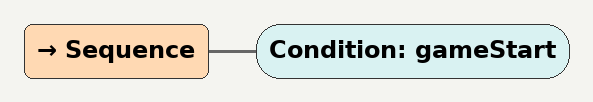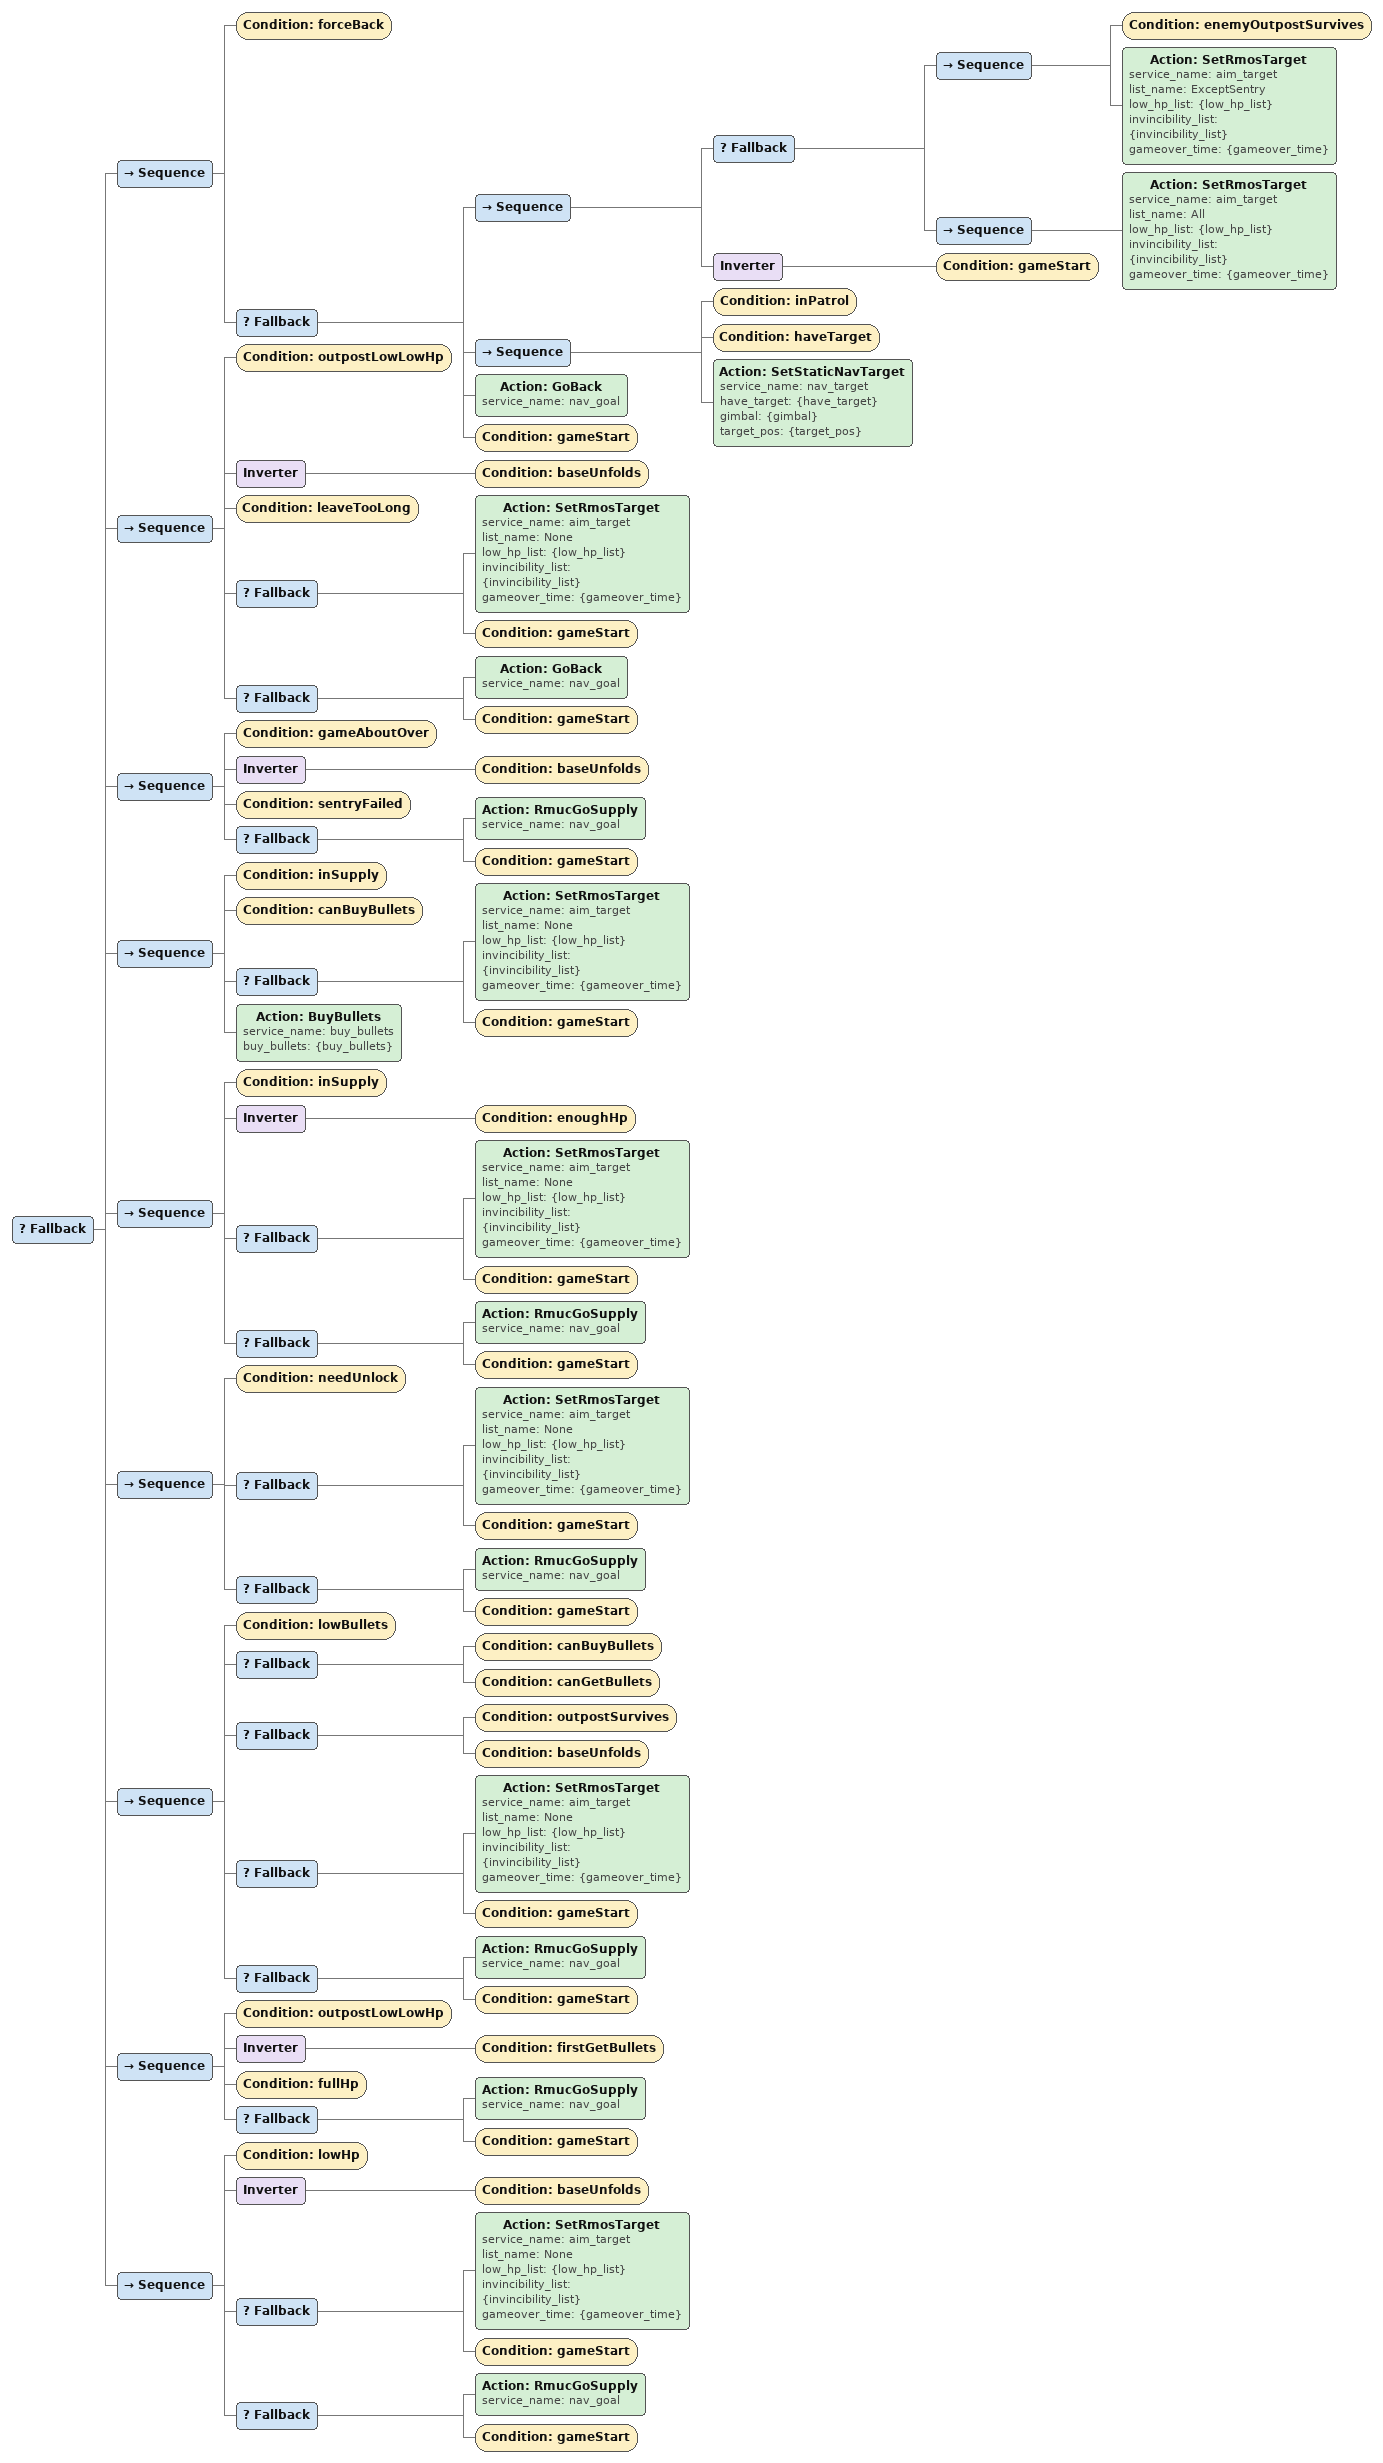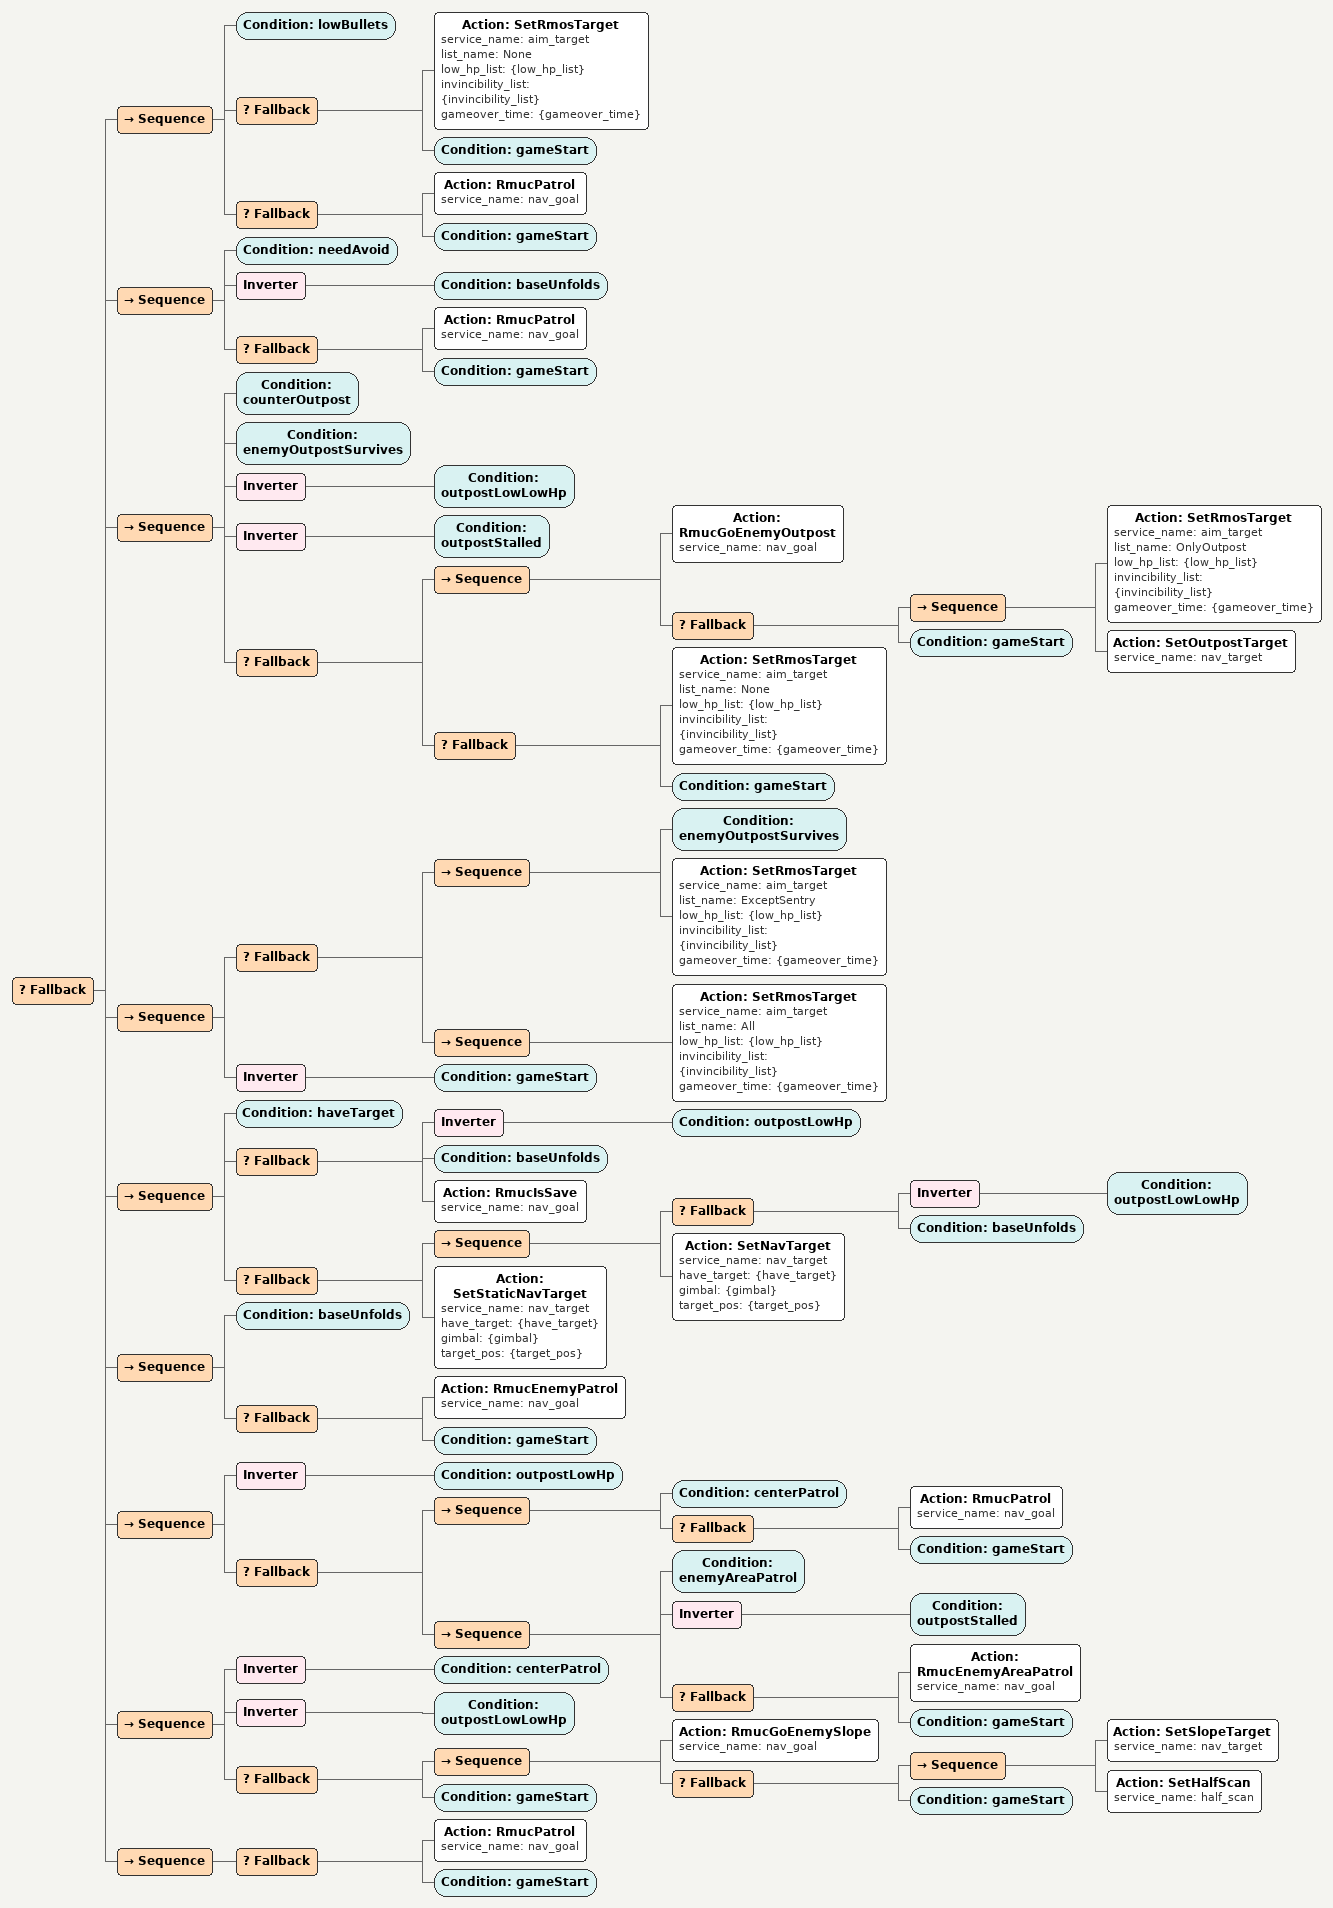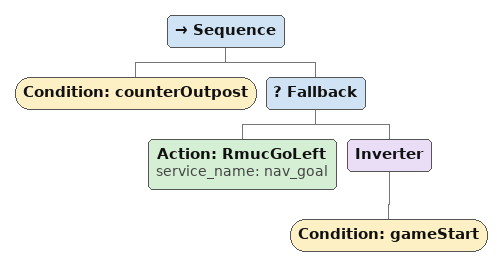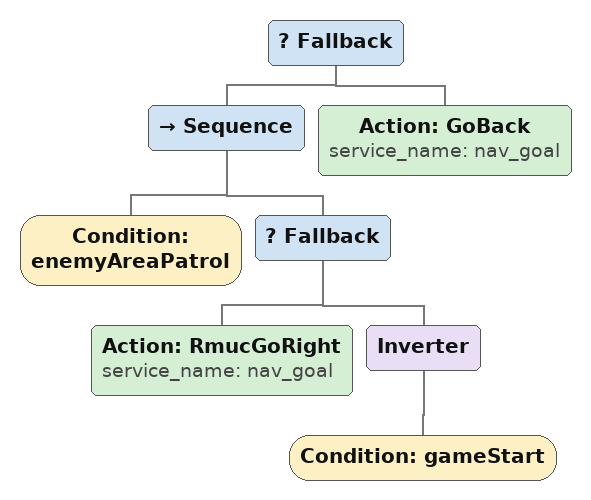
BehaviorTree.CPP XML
<Sequence>

  <Condition ID="gameStart"/>

</Sequence>

<Fallback>

  <!-- 一、云台手要求——强制待在巡逻区 -->
  <Sequence>
    <Condition ID="forceBack"/>
    <Fallback>
      <!-- 1-设置目标 -->
      <Sequence>
        <Fallback>
          <!-- 敌方前哨站存活——ExceptSentry -->
          <Sequence>
            <Condition ID="enemyOutpostSurvives"/>
            <Action ID="SetRmosTarget" service_name="aim_target" list_name="ExceptSentry" low_hp_list="{low_hp_list}" invincibility_list="{invincibility_list}" gameover_time="{gameover_time}"/>
          </Sequence>
          <!-- 所有 -->
          <Sequence>
            <Action ID="SetRmosTarget" service_name="aim_target" list_name="All" low_hp_list="{low_hp_list}" invincibility_list="{invincibility_list}" gameover_time="{gameover_time}"/>
          </Sequence>
        </Fallback>
        <Inverter>
          <Condition ID="gameStart"/> <!-- TODO : 强制错误 -->
        </Inverter>
      </Sequence>
      <!-- 2-在巡逻区 有目标 -->
      <Sequence>
        <Condition ID="inPatrol"/>
        <Condition ID="haveTarget"/>
        <Action ID="SetStaticNavTarget" service_name="nav_target" have_target="{have_target}" gimbal="{gimbal}" target_pos="{target_pos}"/>
      </Sequence>
      <!-- 3-不在巡逻区或者无目标 -->
      <Action ID="GoBack" service_name="nav_goal"/>
      <Condition ID="gameStart"/> <!-- TODO : 强制正确 -->
    </Fallback>
  </Sequence>

  <!-- 二、前哨站血量小于300且基地护甲未展开且离开时间大于一定值——必须回巡逻区 -->
  <Sequence>
    <Condition ID="outpostLowLowHp"/>
    <Inverter>
      <Condition ID="baseUnfolds"/>
    </Inverter>
    <Condition ID="leaveTooLong"/>
    <Fallback>
      <Action ID="SetRmosTarget" service_name="aim_target" list_name="None" low_hp_list="{low_hp_list}" invincibility_list="{invincibility_list}" gameover_time="{gameover_time}"/>
      <Condition ID="gameStart"/> <!-- TODO : 强制正确 -->
    </Fallback>
    <Fallback>
      <Action ID="GoBack" service_name="nav_goal"/>
      <Condition ID="gameStart"/> <!-- TODO : 强制正确 -->
    </Fallback>
  </Sequence>

  <!-- 三、比赛时间剩余20秒且基地护甲未展开且以哨兵血量判负——回补给区 -->
  <Sequence>
    <Condition ID="gameAboutOver"/>
    <Inverter>
      <Condition ID="baseUnfolds"/>
    </Inverter>
    <Condition ID="sentryFailed"/>
    <Fallback>
      <Action ID="RmucGoSupply" service_name="nav_goal"/>
      <Condition ID="gameStart"/> <!-- TODO : 强制正确 -->
    </Fallback>
  </Sequence>

  <!-- 四、如果在补给区并且可以补给弹丸——补给弹丸 -->
  <Sequence>
    <Condition ID="inSupply"/>
    <Condition ID="canBuyBullets"/>
    <Fallback>
      <Action ID="SetRmosTarget" service_name="aim_target" list_name="None" low_hp_list="{low_hp_list}" invincibility_list="{invincibility_list}" gameover_time="{gameover_time}"/>
      <Condition ID="gameStart"/> <!-- TODO : 强制正确 -->
    </Fallback>
    <Action ID="BuyBullets" service_name="buy_bullets" buy_bullets="{buy_bullets}"/>
  </Sequence>

  <!-- 五、如果在补给区且血量不充足——回补给区 -->
  <Sequence>
    <Condition ID="inSupply"/>
    <Inverter>
      <Condition ID="enoughHp"/>
    </Inverter>
    <Fallback>
      <Action ID="SetRmosTarget" service_name="aim_target" list_name="None" low_hp_list="{low_hp_list}" invincibility_list="{invincibility_list}" gameover_time="{gameover_time}"/>
      <Condition ID="gameStart"/> <!-- TODO : 强制正确 -->
    </Fallback>
    <Fallback>
      <Action ID="RmucGoSupply" service_name="nav_goal"/>
      <Condition ID="gameStart"/> <!-- TODO : 强制正确 -->
    </Fallback>
  </Sequence>

  <!-- 六、如果需要解锁发射机构——回补给区 -->
  <Sequence>
    <Condition ID="needUnlock"/>
    <Fallback>
      <Action ID="SetRmosTarget" service_name="aim_target" list_name="None" low_hp_list="{low_hp_list}" invincibility_list="{invincibility_list}" gameover_time="{gameover_time}"/>
      <Condition ID="gameStart"/> <!-- TODO : 强制正确 -->
    </Fallback>
    <Fallback>
      <Action ID="RmucGoSupply" service_name="nav_goal"/>
      <Condition ID="gameStart"/> <!-- TODO : 强制正确 -->
    </Fallback>
  </Sequence>

  <!-- 七、如果没弹丸且可以补给弹丸且（前哨站存活或基地装甲板展开）——回补给区 -->
  <Sequence>
    <Condition ID="lowBullets"/>
    <Fallback>
      <Condition ID="canBuyBullets"/>
      <Condition ID="canGetBullets"/>
    </Fallback>
    <Fallback>
      <Condition ID="outpostSurvives"/>
      <Condition ID="baseUnfolds"/>
    </Fallback>
    <Fallback>
      <Action ID="SetRmosTarget" service_name="aim_target" list_name="None" low_hp_list="{low_hp_list}" invincibility_list="{invincibility_list}" gameover_time="{gameover_time}"/>
      <Condition ID="gameStart"/> <!-- TODO : 强制正确 -->
    </Fallback>
    <Fallback>
      <Action ID="RmucGoSupply" service_name="nav_goal"/>
      <Condition ID="gameStart"/> <!-- TODO : 强制正确 -->
    </Fallback>
  </Sequence>

  <!-- 七、如果前哨站血量少且没有领取过子弹且满血——回补给区 -->
  <Sequence>
    <Condition ID="outpostLowLowHp"/>
    <Inverter>
      <Condition ID="firstGetBullets"/>
    </Inverter>
    <Condition ID="fullHp"/>
    <Fallback>
      <Action ID="RmucGoSupply" service_name="nav_goal"/>
      <Condition ID="gameStart"/> <!-- TODO : 强制正确 -->
    </Fallback>
  </Sequence>

  <!-- 八、如果血少且基地未展开——回补给区 -->
  <Sequence>
    <Condition ID="lowHp"/>
    <Inverter>
      <Condition ID="baseUnfolds"/>
    </Inverter>
    <Fallback>
      <Action ID="SetRmosTarget" service_name="aim_target" list_name="None" low_hp_list="{low_hp_list}" invincibility_list="{invincibility_list}" gameover_time="{gameover_time}"/>
      <Condition ID="gameStart"/> <!-- TODO : 强制正确 -->
    </Fallback>
    <Fallback>
      <Action ID="RmucGoSupply" service_name="nav_goal"/>
      <Condition ID="gameStart"/> <!-- TODO : 强制正确 -->
    </Fallback>
  </Sequence>

</Fallback>

<Fallback>

  <!-- 九、如果没弹丸——乱跑 -->
  <Sequence>
    <Condition ID="lowBullets"/>
    <Fallback>
      <Action ID="SetRmosTarget" service_name="aim_target" list_name="None" low_hp_list="{low_hp_list}" invincibility_list="{invincibility_list}" gameover_time="{gameover_time}"/>
      <Condition ID="gameStart"/> <!-- TODO : 强制正确 -->
    </Fallback>
    <Fallback>
      <Action ID="RmucPatrol" service_name="nav_goal"/>
      <Condition ID="gameStart"/> <!-- TODO : 强制正确 -->
    </Fallback>
  </Sequence>

  <!-- 如果需要躲避且基地护甲未展开——一直躲避 -->
  <Sequence>
    <Condition ID="needAvoid"/>
    <Inverter>
      <Condition ID="baseUnfolds"/>
    </Inverter>
    <Fallback>
      <Action ID="RmucPatrol" service_name="nav_goal"/>
      <Condition ID="gameStart"/> <!-- TODO : 强制正确 -->
    </Fallback>
  </Sequence>

  <!-- 十、如果需要反前哨站且敌方前哨站存活且前哨站血量不更低且前哨站不停转——到台阶上 如果到台阶了且有目标——打 -->
  <Sequence>
    <Condition ID="counterOutpost"/>
    <Condition ID="enemyOutpostSurvives"/>
    <Inverter>
      <Condition ID="outpostLowLowHp"/>
    </Inverter>
    <Inverter>
      <Condition ID="outpostStalled"/>
    </Inverter>
    <Fallback>
      <Sequence>
        <Action ID="RmucGoEnemyOutpost" service_name="nav_goal"/>
        <Fallback>
          <Sequence>
            <Action ID="SetRmosTarget" service_name="aim_target" list_name="OnlyOutpost" low_hp_list="{low_hp_list}" invincibility_list="{invincibility_list}" gameover_time="{gameover_time}"/>
            <Action ID="SetOutpostTarget" service_name="nav_target"/>
          </Sequence>
          <Condition ID="gameStart"/> <!-- TODO : 强制正确 -->
        </Fallback>
      </Sequence>
      <Fallback>
        <Action ID="SetRmosTarget" service_name="aim_target" list_name="None" low_hp_list="{low_hp_list}" invincibility_list="{invincibility_list}" gameover_time="{gameover_time}"/>
        <Condition ID="gameStart"/> <!-- TODO : 强制正确 -->
      </Fallback>
    </Fallback>
  </Sequence>

  <Sequence>
    <Fallback>
      <!-- 敌方前哨站存活——ExceptSentry -->
      <Sequence>
        <Condition ID="enemyOutpostSurvives"/>
        <Action ID="SetRmosTarget" service_name="aim_target" list_name="ExceptSentry" low_hp_list="{low_hp_list}" invincibility_list="{invincibility_list}" gameover_time="{gameover_time}"/>
      </Sequence>
      <!-- 所有 -->
      <Sequence>
        <Action ID="SetRmosTarget" service_name="aim_target" list_name="All" low_hp_list="{low_hp_list}" invincibility_list="{invincibility_list}" gameover_time="{gameover_time}"/>
      </Sequence>
    </Fallback>
    <Inverter>
      <Condition ID="gameStart"/> <!-- TODO : 强制错误 -->
    </Inverter>
  </Sequence>

  <!-- 十一、如果有目标且（(前哨站血量不低或基地展开或安全)-->
  <Sequence>
    <Condition ID="haveTarget"/>
    <Fallback>
      <Inverter>
        <Condition ID="outpostLowHp"/>
      </Inverter>
      <Condition ID="baseUnfolds"/>
      <Action ID="RmucIsSave" service_name="nav_goal"/>
    </Fallback>
    <Fallback>
      <!-- 1-(前哨站不血量更低或基地展开)且可以跟随——动态跟随 -->
      <Sequence>
        <Fallback>
          <Inverter>
            <Condition ID="outpostLowLowHp"/>
          </Inverter>
          <Condition ID="baseUnfolds"/>
        </Fallback>
        <Action ID="SetNavTarget" service_name="nav_target" have_target="{have_target}" gimbal="{gimbal}" target_pos="{target_pos}"/>
      </Sequence>
      <!-- 2-否则静态 -->
      <Action ID="SetStaticNavTarget" service_name="nav_target" have_target="{have_target}" gimbal="{gimbal}" target_pos="{target_pos}"/>
    </Fallback>
  </Sequence>

  <!-- 十二、如果基地护甲展开——去敌方区域-->
  <Sequence>
    <Condition ID="baseUnfolds"/>
    <Fallback>
      <Action ID="RmucEnemyPatrol" service_name="nav_goal"/>
      <Condition ID="gameStart"/> <!-- TODO : 强制正确 -->
    </Fallback>
  </Sequence>

  <!-- 十三、如果前哨站血量不低 -->
  <Sequence>
    <Inverter>
      <Condition ID="outpostLowHp"/>
    </Inverter>

    <Fallback>
      <!-- 1-模式二——巡逻区巡逻 最保守 -->
      <Sequence>
        <Condition ID="centerPatrol"/>
        <Fallback>
          <Action ID="RmucPatrol" service_name="nav_goal"/>
          <Condition ID="gameStart"/> <!-- TODO : 强制正确 -->
        </Fallback>
      </Sequence>

      <!-- 2-模式一且前哨站不停转——对面小资源岛巡逻 -->
      <Sequence>
        <Condition ID="enemyAreaPatrol"/>
        <Inverter>
          <Condition ID="outpostStalled"/>
        </Inverter>
        <Fallback>
          <Action ID="RmucEnemyAreaPatrol" service_name="nav_goal"/>
          <Condition ID="gameStart"/> <!-- TODO : 强制正确 -->
        </Fallback>
      </Sequence>
    </Fallback>

  </Sequence>

  <!-- 十四、不是最保守模式且前哨站血量不更低——挡飞坡 -->
  <Sequence>
    <Inverter>
      <Condition ID="centerPatrol"/>
    </Inverter>
    <Inverter>
      <Condition ID="outpostLowLowHp"/>
    </Inverter>
    <Fallback>
      <Sequence>
        <Action ID="RmucGoEnemySlope" service_name="nav_goal"/>
        <Fallback>
          <Sequence>
            <Action ID="SetSlopeTarget" service_name="nav_target"/>
            <Action ID="SetHalfScan" service_name="half_scan"/>
          </Sequence>
          <Condition ID="gameStart"/> <!-- TODO : 强制正确 -->
        </Fallback>
      </Sequence>
      <Condition ID="gameStart"/> <!-- TODO : 强制正确 -->
    </Fallback>
  </Sequence>

  <!-- 十五、巡逻 -->
  <Sequence>
    <Fallback>
      <Action ID="RmucPatrol" service_name="nav_goal"/>
      <Condition ID="gameStart"/> <!-- TODO : 强制正确 -->
    </Fallback>
  </Sequence>

</Fallback>

<Sequence>
  <Condition ID="counterOutpost"/>
  <Fallback>
    <Action ID="RmucGoLeft" service_name="nav_goal"/>
    <Inverter>
      <Condition ID="gameStart"/> <!-- TODO : 强制正确 -->
    </Inverter>
  </Fallback>
</Sequence>

<Fallback>
  <Sequence>
    <Condition ID="enemyAreaPatrol"/>
    <Fallback>
      <Action ID="RmucGoRight" service_name="nav_goal"/>
      <Inverter>
        <Condition ID="gameStart"/> <!-- TODO : 强制正确 -->
      </Inverter>
    </Fallback>
  </Sequence>

  <Action ID="GoBack" service_name="nav_goal"/>
</Fallback>
